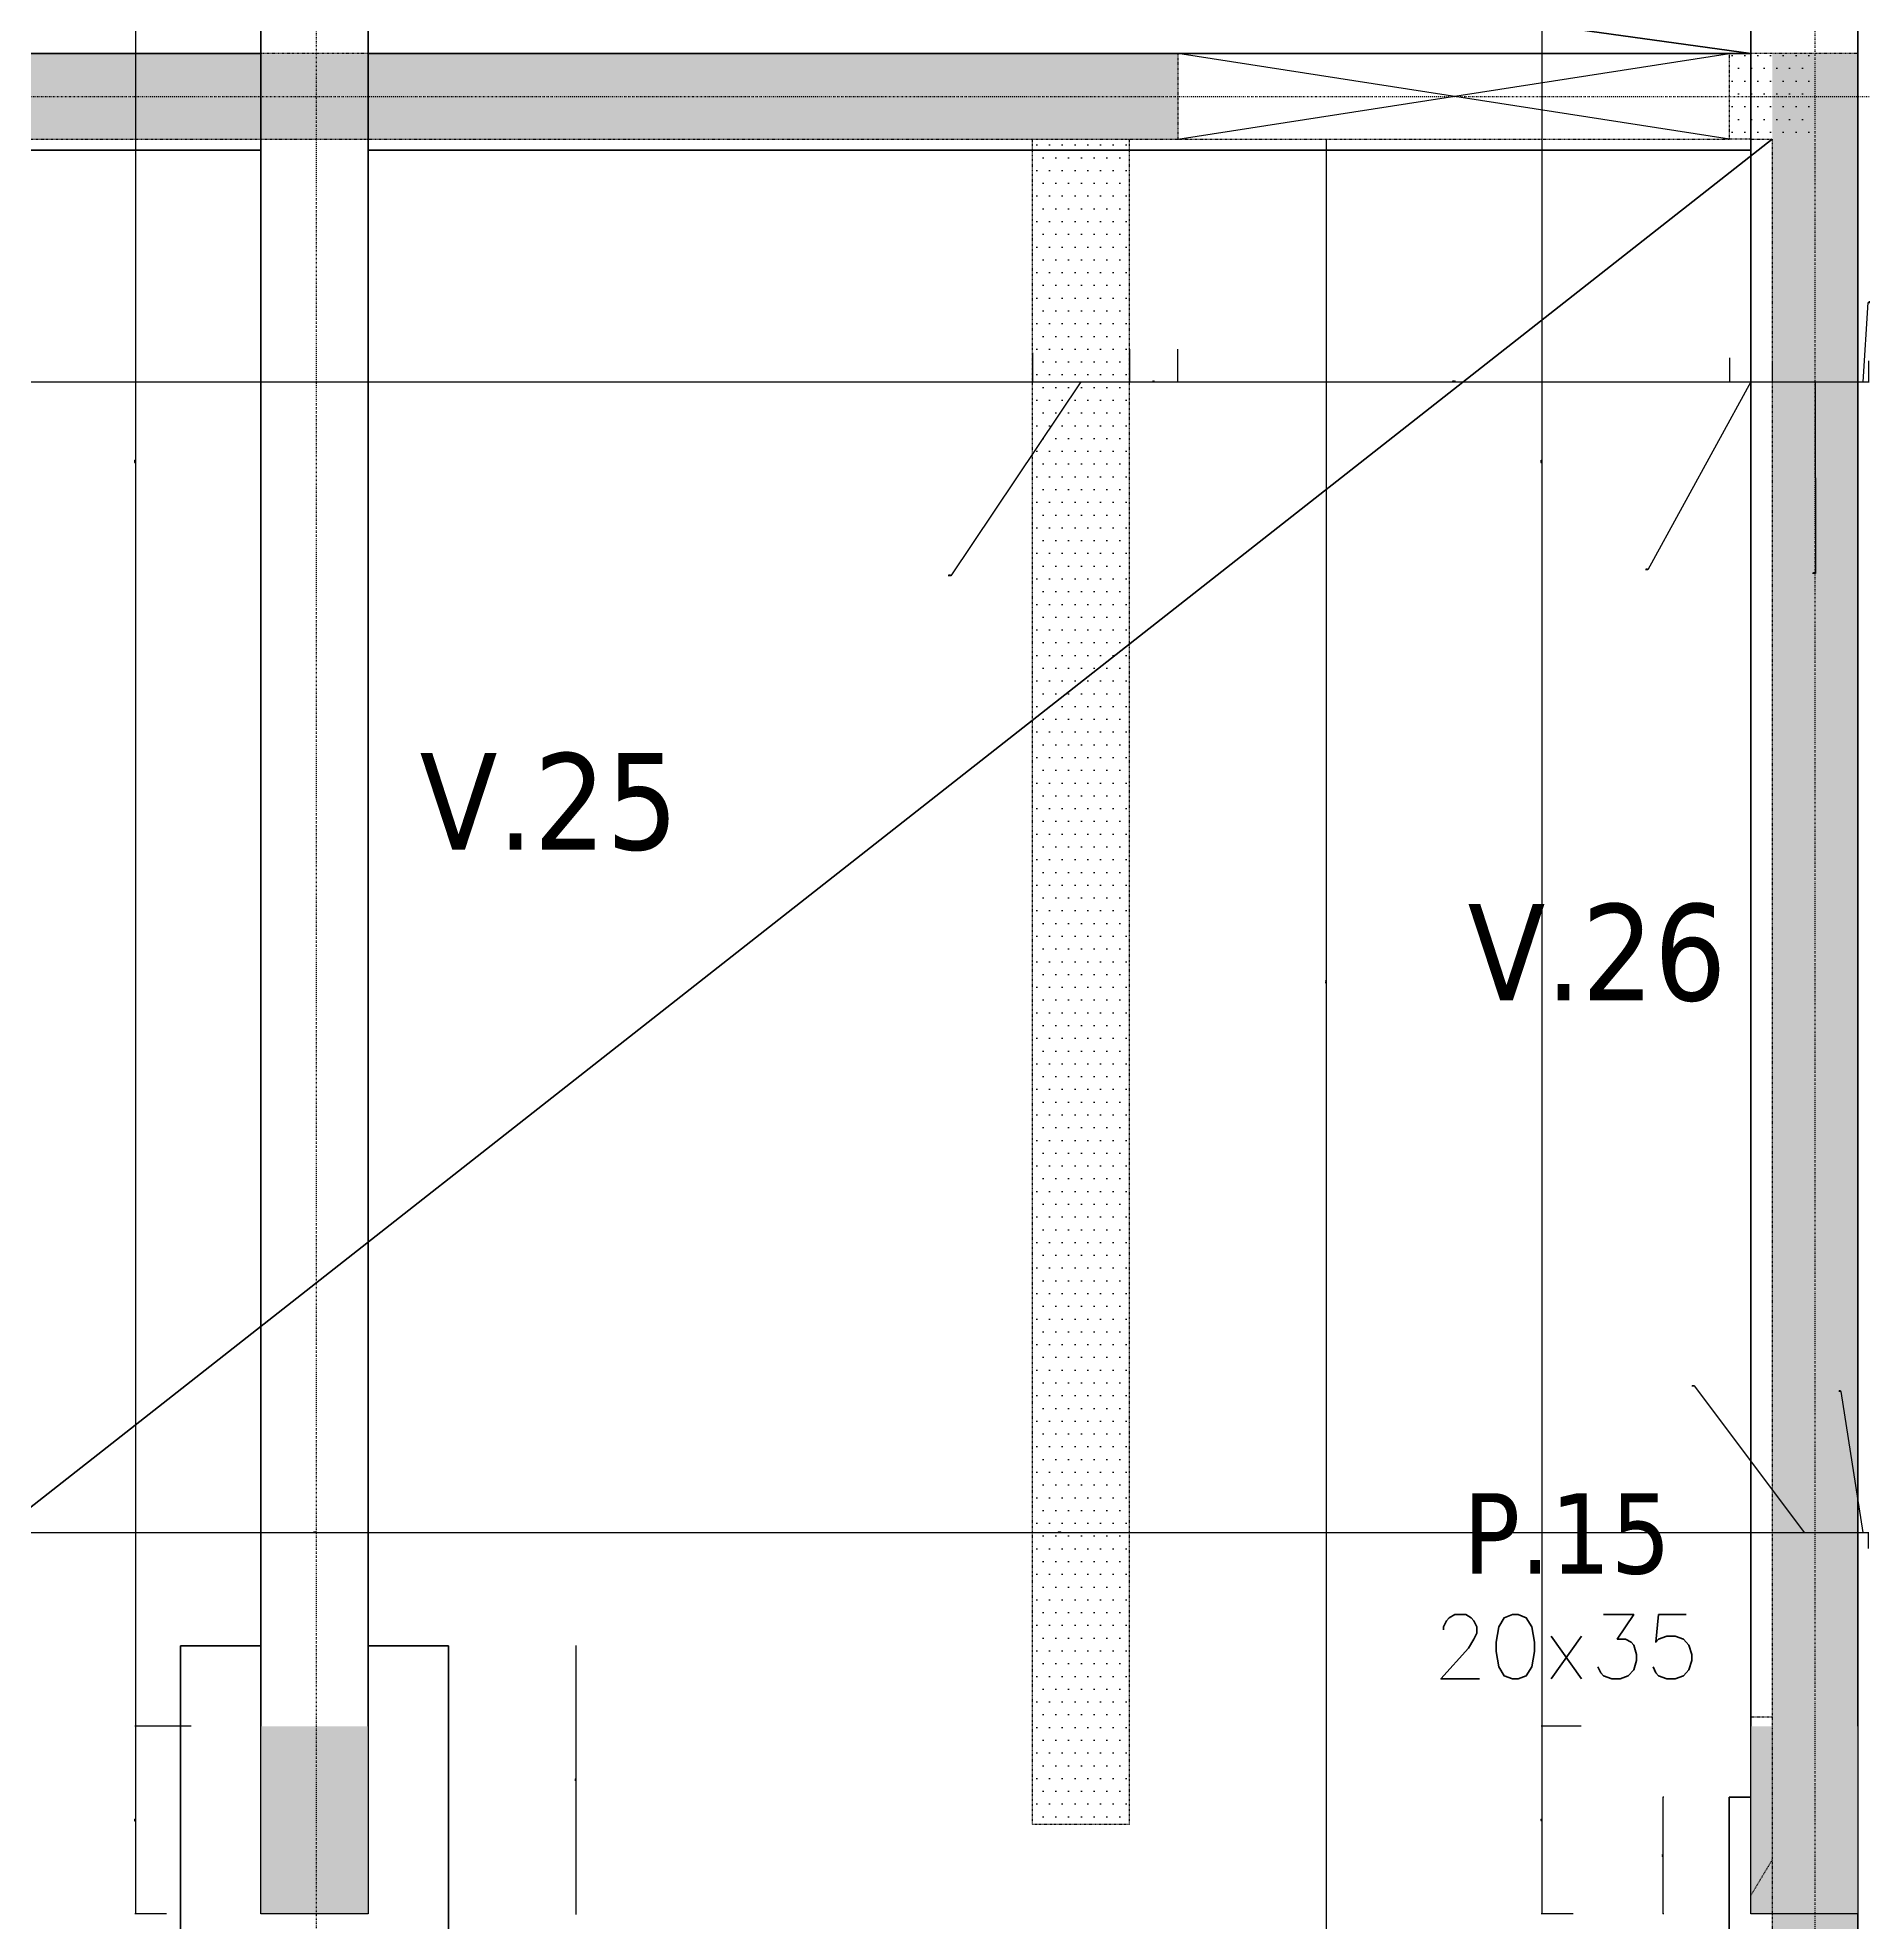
# Model space of a CAD drawing. Extents: x -12912 to 27386, y 1818 to 8189.
# Drawn here: x 4324.4 to 4665, y 6907.2 to 7258.9 of the extents above; entities that cross this region are included whole.
import ezdxf

# ---------------------------------------------------------------- set-up
doc = ezdxf.new("R2010")
doc.units = 0
doc.header["$MEASUREMENT"] = 0
for name, pattern in [('CACHE2', [4.7625, 3.175, -1.5875]), ('GrDotted', [0.4, 0.1, -0.1, 0.1, -0.1]), ('GrFeatureAxis', [0.85, 0.25, -0.2, 0.1, -0.2, 0.1]), ('STRICHPUNKT2_S11', [0.9, 0.7, -0.1, 0, -0.1])]:
    doc.linetypes.add(name, pattern=pattern)
doc.layers.get('0').update_dxf_attribs({"linetype": 'CONTINUOUS'})
doc.layers.get('DEFPOINTS').update_dxf_attribs({"linetype": 'CONTINUOUS'})
for name, color, linetype, lineweight in [('STR_AXES', 4, 'STRICHPUNKT2_S11', 25), ('STR_DALLES', 103, 'CONTINUOUS', 35), ('STR_dob_dalles', 130, 'CONTINUOUS', 35), ('STR_POUTRES', 102, 'CONTINUOUS', 35), ('STR_VOILES', 6, 'CONTINUOUS', 70)]:
    doc.layers.add(name, color=color, linetype=linetype, lineweight=lineweight)
for name, color, linetype in [('STR_AXES_REPERE', 1, 'CONTINUOUS'), ('STR_COTATION', 1, 'CONTINUOUS'), ('STR_OPENING', 161, 'CONTINUOUS'), ('STR_SURCH', 9, 'CACHE2'), ('STR_TXT', 102, 'CONTINUOUS'), ('STR_TXT_V', 102, 'CONTINUOUS')]:
    doc.layers.add(name, color=color, linetype=linetype)
doc.styles.add('EPAIS', font='TAHOMA.TTF')
doc.styles.add('FIN', font='romans.shx')
doc.styles.add('GrDimensions', font='simplex.shx')
doc.dimstyles.new('GrDimensions', dxfattribs={"dimtxt": 0.09, "dimasz": 0.05, "dimexe": 0.07, "dimexo": 0, "dimgap": 0.05, "dimtad": 1, "dimzin": 0, "dimdsep": 46, "dimtxsty": 'GrDimensions', "dimblk": 'ARCHTICK', "dimblk1": 'ARCHTICK', "dimblk2": 'ARCHTICK', "dimcen": 0.09, "dimadec": 0, "dimazin": 0, "dimtfac": 1, "dimtdec": 4, "dimtmove": 0, "dimatfit": 3, "dimldrblk": 'OPEN30', "dimfxl": 0, "dimtolj": 1, "dimtzin": 0, "dimarcsym": 0})
doc.dimstyles.new('nOVO', dxfattribs={"dimscale": 1.3, "dimtxt": 0.09, "dimasz": 0.05, "dimexe": 0.07, "dimexo": 0, "dimgap": 0.05, "dimtad": 1, "dimzin": 0, "dimdsep": 46, "dimtxsty": 'GrDimensions', "dimblk": 'ARCHTICK', "dimcen": 0.09, "dimadec": 0, "dimazin": 0, "dimtfac": 1, "dimtmove": 0, "dimatfit": 3, "dimldrblk": 'OPEN30', "dimfxl": 0, "dimtolj": 1, "dimtzin": 0, "dimarcsym": 0})
doc.dimstyles.new('Novo_MALKO', dxfattribs={"dimscale": 1.3, "dimtxt": 0.09, "dimasz": 0.05, "dimexe": 0.07, "dimexo": 0, "dimgap": 0.05, "dimtad": 1, "dimdec": 0, "dimlfac": 100, "dimzin": 0, "dimdsep": 46, "dimtxsty": 'GrDimensions', "dimblk": 'ARCHTICK', "dimcen": 0.09, "dimadec": 0, "dimazin": 0, "dimtfac": 1, "dimtdec": 0, "dimtmove": 0, "dimatfit": 3, "dimldrblk": 'OPEN30', "dimfxl": 0, "dimtolj": 1, "dimtzin": 0, "dimarcsym": 0})
pattern_1 = [(0, (5243.0074, 5883.9378), (1.190625, 2.38125), [0, -2.38125])]

# ---------------------------------------------------------------- blocks, each defined once
blk = doc.blocks.new('_ArchTick')
at = {"color": 0, "linetype": 'ByBlock', "const_width": 0.15}
blk.add_lwpolyline([(-0.5, -0.5), (0.5, 0.5)], dxfattribs=at)
blk = doc.blocks.new('*D180')
at = {"layer": 'DEFPOINTS', "color": 0, "linetype": 'Continuous'}
for p in [(4106.01, 6976.98), (4366.01, 6979.94), (4366.01, 6976.98)]:
    blk.add_point(p, dxfattribs=at)
at = {"layer": 'STR_COTATION', "color": 0, "linetype": 'Continuous', "lineweight": -2}
for p, q in [((4106.01, 6976.98), (4106.01, 6980.03)), ((4106.01, 6979.94), (4366.01, 6979.94)), ((4366.01, 6976.98), (4366.01, 6980.03))]:
    blk.add_line(p, q, dxfattribs=at)
at = {"layer": 'STR_COTATION', "color": 0, "linetype": 'Continuous', "lineweight": -2, "xscale": 0.065, "yscale": 0.065, "zscale": 0.065, "rotation": 180}
blk.add_blockref('_ArchTick', (4106.01, 6979.94), dxfattribs=at)
at = {"layer": 'STR_COTATION', "color": 0, "linetype": 'Continuous', "lineweight": -2, "xscale": 0.065, "yscale": 0.065, "zscale": 0.065}
blk.add_blockref('_ArchTick', (4366.01, 6979.94), dxfattribs=at)
at = {"layer": 'STR_COTATION', "color": 0, "linetype": 'Continuous', "lineweight": -3, "insert": (4236.01, 6980.06), "char_height": 0.117, "attachment_point": 5, "style": 'GrDimensions'}
blk.add_mtext('\\A1;260.00', dxfattribs=at)
blk = doc.blocks.new('_Open30')
at = {"color": 0, "linetype": 'ByBlock', "lineweight": -2}
for p, q in [((-1, 0.3), (0, 0)), ((0, 0), (-1, -0.3)), ((0, 0), (-1, 0))]:
    blk.add_line(p, q, dxfattribs=at)
blk = doc.blocks.new('*D181')
at = {"layer": 'DEFPOINTS', "color": 0, "linetype": 'Continuous'}
for p in [(4366.01, 6976.98), (4386.01, 6979.94), (4386.01, 6976.98)]:
    blk.add_point(p, dxfattribs=at)
at = {"layer": 'STR_COTATION', "color": 0, "linetype": 'Continuous', "lineweight": -2}
for p, q in [((4366.01, 6976.98), (4366.01, 6980.03)), ((4366.01, 6979.94), (4386.01, 6979.94)), ((4386.01, 6976.98), (4386.01, 6980.03))]:
    blk.add_line(p, q, dxfattribs=at)
at = {"layer": 'STR_COTATION', "color": 0, "linetype": 'Continuous', "lineweight": -2, "xscale": 0.065, "yscale": 0.065, "zscale": 0.065, "rotation": 180}
blk.add_blockref('_ArchTick', (4366.01, 6979.94), dxfattribs=at)
at = {"layer": 'STR_COTATION', "color": 0, "linetype": 'Continuous', "lineweight": -2, "xscale": 0.065, "yscale": 0.065, "zscale": 0.065}
blk.add_blockref('_ArchTick', (4386.01, 6979.94), dxfattribs=at)
at = {"layer": 'STR_COTATION', "color": 0, "linetype": 'Continuous', "lineweight": -3, "insert": (4376.01, 6980.06), "char_height": 0.117, "attachment_point": 5, "style": 'GrDimensions'}
blk.add_mtext('\\A1;2000', dxfattribs=at)
blk = doc.blocks.new('*D182')
at = {"layer": 'DEFPOINTS', "color": 0, "linetype": 'Continuous'}
for p in [(4386.01, 6976.98), (4644.01, 6979.94), (4644.01, 6976.98)]:
    blk.add_point(p, dxfattribs=at)
at = {"layer": 'STR_COTATION', "color": 0, "linetype": 'Continuous', "lineweight": -2}
for p, q in [((4386.01, 6976.98), (4386.01, 6980.03)), ((4386.01, 6979.94), (4644.01, 6979.94)), ((4644.01, 6976.98), (4644.01, 6980.03))]:
    blk.add_line(p, q, dxfattribs=at)
at = {"layer": 'STR_COTATION', "color": 0, "linetype": 'Continuous', "lineweight": -2, "xscale": 0.065, "yscale": 0.065, "zscale": 0.065, "rotation": 180}
blk.add_blockref('_ArchTick', (4386.01, 6979.94), dxfattribs=at)
at = {"layer": 'STR_COTATION', "color": 0, "linetype": 'Continuous', "lineweight": -2, "xscale": 0.065, "yscale": 0.065, "zscale": 0.065}
blk.add_blockref('_ArchTick', (4644.01, 6979.94), dxfattribs=at)
at = {"layer": 'STR_COTATION', "color": 0, "linetype": 'Continuous', "lineweight": -3, "insert": (4515.01, 6980.06), "char_height": 0.117, "attachment_point": 5, "style": 'GrDimensions'}
blk.add_mtext('\\A1;258.00', dxfattribs=at)
blk = doc.blocks.new('*D183')
at = {"layer": 'DEFPOINTS', "color": 0, "linetype": 'Continuous'}
for p in [(4644.01, 6976.98), (4664.01, 6979.94), (4664.01, 6976.98)]:
    blk.add_point(p, dxfattribs=at)
at = {"layer": 'STR_COTATION', "color": 0, "linetype": 'Continuous', "lineweight": -2}
for p, q in [((4633.55, 7007.24), (4633.01, 7007.24)), ((4654.01, 6979.94), (4633.55, 7007.24)), ((4644.01, 6976.98), (4644.01, 6980.03)), ((4644.01, 6979.94), (4664.01, 6979.94)), ((4664.01, 6976.98), (4664.01, 6980.03))]:
    blk.add_line(p, q, dxfattribs=at)
at = {"layer": 'STR_COTATION', "color": 0, "linetype": 'Continuous', "lineweight": -2, "xscale": 0.065, "yscale": 0.065, "zscale": 0.065, "rotation": 180}
blk.add_blockref('_ArchTick', (4644.01, 6979.94), dxfattribs=at)
at = {"layer": 'STR_COTATION', "color": 0, "linetype": 'Continuous', "lineweight": -2, "xscale": 0.065, "yscale": 0.065, "zscale": 0.065}
blk.add_blockref('_ArchTick', (4664.01, 6979.94), dxfattribs=at)
at = {"layer": 'STR_COTATION', "color": 0, "linetype": 'Continuous', "lineweight": -3, "insert": (4633.28, 7007.36), "char_height": 0.117, "attachment_point": 5, "style": 'GrDimensions'}
blk.add_mtext('\\A1;2000', dxfattribs=at)
blk = doc.blocks.new('*D184')
at = {"layer": 'DEFPOINTS', "color": 0, "linetype": 'Continuous'}
for p in [(4664.01, 6976.98), (4666.01, 6979.94), (4666.01, 6976.98)]:
    blk.add_point(p, dxfattribs=at)
at = {"layer": 'STR_COTATION', "color": 0, "linetype": 'Continuous', "lineweight": -2}
for p, q in [((4660.86, 7006.26), (4660.43, 7006.26)), ((4665.01, 6979.94), (4660.86, 7006.26)), ((4664.01, 6976.98), (4664.01, 6980.03)), ((4664.01, 6979.94), (4666.01, 6979.94)), ((4666.01, 6976.98), (4666.01, 6980.03))]:
    blk.add_line(p, q, dxfattribs=at)
at = {"layer": 'STR_COTATION', "color": 0, "linetype": 'Continuous', "lineweight": -2, "xscale": 0.065, "yscale": 0.065, "zscale": 0.065, "rotation": 180}
blk.add_blockref('_ArchTick', (4664.01, 6979.94), dxfattribs=at)
at = {"layer": 'STR_COTATION', "color": 0, "linetype": 'Continuous', "lineweight": -2, "xscale": 0.065, "yscale": 0.065, "zscale": 0.065}
blk.add_blockref('_ArchTick', (4666.01, 6979.94), dxfattribs=at)
at = {"layer": 'STR_COTATION', "color": 0, "linetype": 'Continuous', "lineweight": -3, "insert": (4660.65, 7006.39), "char_height": 0.117, "attachment_point": 5, "style": 'GrDimensions'}
blk.add_mtext('\\A1;200', dxfattribs=at)
blk = doc.blocks.new('*D312')
at = {"layer": 'DEFPOINTS', "color": 0, "linetype": 'Continuous'}
for p in [(4104.01, 7201.45), (4509.96, 7200.09), (4509.96, 7194.64)]:
    blk.add_point(p, dxfattribs=at)
at = {"layer": 'STR_COTATION', "color": 0, "linetype": 'Continuous', "lineweight": -2}
for p, q in [((4104.01, 7201.45), (4104.01, 7194.55)), ((4509.96, 7200.09), (4509.96, 7194.55)), ((4104.01, 7194.64), (4509.96, 7194.64))]:
    blk.add_line(p, q, dxfattribs=at)
at = {"layer": 'STR_COTATION', "color": 0, "linetype": 'Continuous', "lineweight": -2, "xscale": 0.065, "yscale": 0.065, "zscale": 0.065, "rotation": 180}
blk.add_blockref('_ArchTick', (4104.01, 7194.64), dxfattribs=at)
at = {"layer": 'STR_COTATION', "color": 0, "linetype": 'Continuous', "lineweight": -2, "xscale": 0.065, "yscale": 0.065, "zscale": 0.065}
blk.add_blockref('_ArchTick', (4509.96, 7194.64), dxfattribs=at)
at = {"layer": 'STR_COTATION', "color": 0, "linetype": 'Continuous', "lineweight": -3, "insert": (4306.98, 7194.77), "char_height": 0.117, "attachment_point": 5, "style": 'GrDimensions'}
blk.add_mtext('\\A1;405.95', dxfattribs=at)
blk = doc.blocks.new('*D313')
at = {"layer": 'DEFPOINTS', "color": 0, "linetype": 'Continuous'}
for p in [(4509.96, 7200.09), (4528.06, 7200.75), (4528.06, 7194.64)]:
    blk.add_point(p, dxfattribs=at)
at = {"layer": 'STR_COTATION', "color": 0, "linetype": 'Continuous', "lineweight": -2}
for p, q in [((4509.96, 7200.09), (4509.96, 7194.55)), ((4528.06, 7200.75), (4528.06, 7194.55)), ((4519.01, 7194.64), (4494.74, 7158.49)), ((4509.96, 7194.64), (4528.06, 7194.64)), ((4494.74, 7158.49), (4494.24, 7158.49))]:
    blk.add_line(p, q, dxfattribs=at)
at = {"layer": 'STR_COTATION', "color": 0, "linetype": 'Continuous', "lineweight": -2, "xscale": 0.065, "yscale": 0.065, "zscale": 0.065, "rotation": 180}
blk.add_blockref('_ArchTick', (4509.96, 7194.64), dxfattribs=at)
at = {"layer": 'STR_COTATION', "color": 0, "linetype": 'Continuous', "lineweight": -2, "xscale": 0.065, "yscale": 0.065, "zscale": 0.065}
blk.add_blockref('_ArchTick', (4528.06, 7194.64), dxfattribs=at)
at = {"layer": 'STR_COTATION', "color": 0, "linetype": 'Continuous', "lineweight": -3, "insert": (4494.49, 7158.62), "char_height": 0.117, "attachment_point": 5, "style": 'GrDimensions'}
blk.add_mtext('\\A1;1810', dxfattribs=at)
blk = doc.blocks.new('*D314')
at = {"layer": 'DEFPOINTS', "color": 0, "linetype": 'Continuous'}
for p in [(4528.06, 7200.75), (4537.07, 7200.75), (4537.07, 7194.64)]:
    blk.add_point(p, dxfattribs=at)
at = {"layer": 'STR_COTATION', "color": 0, "linetype": 'Continuous', "lineweight": -2}
for p, q in [((4528.06, 7200.75), (4528.06, 7194.55)), ((4537.07, 7200.75), (4537.07, 7194.55)), ((4528.06, 7194.64), (4537.07, 7194.64))]:
    blk.add_line(p, q, dxfattribs=at)
at = {"layer": 'STR_COTATION', "color": 0, "linetype": 'Continuous', "lineweight": -2, "xscale": 0.065, "yscale": 0.065, "zscale": 0.065, "rotation": 180}
blk.add_blockref('_ArchTick', (4528.06, 7194.64), dxfattribs=at)
at = {"layer": 'STR_COTATION', "color": 0, "linetype": 'Continuous', "lineweight": -2, "xscale": 0.065, "yscale": 0.065, "zscale": 0.065}
blk.add_blockref('_ArchTick', (4537.07, 7194.64), dxfattribs=at)
at = {"layer": 'STR_COTATION', "color": 0, "linetype": 'Continuous', "lineweight": -3, "insert": (4532.56, 7194.77), "char_height": 0.117, "attachment_point": 5, "style": 'GrDimensions'}
blk.add_mtext('\\A1;902', dxfattribs=at)
blk = doc.blocks.new('*D315')
at = {"layer": 'DEFPOINTS', "color": 0, "linetype": 'Continuous'}
for p in [(4640.07, 7199.16), (4648.01, 7198.35), (4648.01, 7194.64)]:
    blk.add_point(p, dxfattribs=at)
at = {"layer": 'STR_COTATION', "color": 0, "linetype": 'Continuous', "lineweight": -2}
for p, q in [((4640.07, 7199.16), (4640.07, 7194.55)), ((4648.01, 7198.35), (4648.01, 7194.55)), ((4644.04, 7194.64), (4624.81, 7159.58)), ((4640.07, 7194.64), (4648.01, 7194.64)), ((4624.81, 7159.58), (4624.38, 7159.58))]:
    blk.add_line(p, q, dxfattribs=at)
at = {"layer": 'STR_COTATION', "color": 0, "linetype": 'Continuous', "lineweight": -2, "xscale": 0.065, "yscale": 0.065, "zscale": 0.065, "rotation": 180}
blk.add_blockref('_ArchTick', (4640.07, 7194.64), dxfattribs=at)
at = {"layer": 'STR_COTATION', "color": 0, "linetype": 'Continuous', "lineweight": -2, "xscale": 0.065, "yscale": 0.065, "zscale": 0.065}
blk.add_blockref('_ArchTick', (4648.01, 7194.64), dxfattribs=at)
at = {"layer": 'STR_COTATION', "color": 0, "linetype": 'Continuous', "lineweight": -3, "insert": (4624.59, 7159.7), "char_height": 0.117, "attachment_point": 5, "style": 'GrDimensions'}
blk.add_mtext('\\A1;793', dxfattribs=at)
blk = doc.blocks.new('*D316')
at = {"layer": 'DEFPOINTS', "color": 0, "linetype": 'Continuous'}
for p in [(4648.01, 7198.35), (4664.01, 7198.35), (4664.01, 7194.64)]:
    blk.add_point(p, dxfattribs=at)
at = {"layer": 'STR_COTATION', "color": 0, "linetype": 'Continuous', "lineweight": -2}
for p, q in [((4648.01, 7198.35), (4648.01, 7194.55)), ((4664.01, 7198.35), (4664.01, 7194.55)), ((4648.01, 7194.64), (4664.01, 7194.64)), ((4656.01, 7194.64), (4656.07, 7158.91)), ((4656.07, 7158.91), (4655.55, 7158.91))]:
    blk.add_line(p, q, dxfattribs=at)
at = {"layer": 'STR_COTATION', "color": 0, "linetype": 'Continuous', "lineweight": -2, "xscale": 0.065, "yscale": 0.065, "zscale": 0.065, "rotation": 180}
blk.add_blockref('_ArchTick', (4648.01, 7194.64), dxfattribs=at)
at = {"layer": 'STR_COTATION', "color": 0, "linetype": 'Continuous', "lineweight": -2, "xscale": 0.065, "yscale": 0.065, "zscale": 0.065}
blk.add_blockref('_ArchTick', (4664.01, 7194.64), dxfattribs=at)
at = {"layer": 'STR_COTATION', "color": 0, "linetype": 'Continuous', "lineweight": -3, "insert": (4655.81, 7159.03), "char_height": 0.117, "attachment_point": 5, "style": 'GrDimensions'}
blk.add_mtext('\\A1;1600', dxfattribs=at)
blk = doc.blocks.new('*D317')
at = {"layer": 'DEFPOINTS', "color": 0, "linetype": 'Continuous'}
for p in [(4664.01, 7198.35), (4666.01, 7198.58), (4666.01, 7194.64)]:
    blk.add_point(p, dxfattribs=at)
at = {"layer": 'STR_COTATION', "color": 0, "linetype": 'Continuous', "lineweight": -2}
for p, q in [((4665.01, 7194.64), (4665.94, 7209.48)), ((4665.94, 7209.48), (4666.37, 7209.48)), ((4664.01, 7198.35), (4664.01, 7194.55)), ((4666.01, 7198.58), (4666.01, 7194.55)), ((4664.01, 7194.64), (4666.01, 7194.64))]:
    blk.add_line(p, q, dxfattribs=at)
at = {"layer": 'STR_COTATION', "color": 0, "linetype": 'Continuous', "lineweight": -2, "xscale": 0.065, "yscale": 0.065, "zscale": 0.065, "rotation": 180}
blk.add_blockref('_ArchTick', (4664.01, 7194.64), dxfattribs=at)
at = {"layer": 'STR_COTATION', "color": 0, "linetype": 'Continuous', "lineweight": -2, "xscale": 0.065, "yscale": 0.065, "zscale": 0.065}
blk.add_blockref('_ArchTick', (4666.01, 7194.64), dxfattribs=at)
at = {"layer": 'STR_COTATION', "color": 0, "linetype": 'Continuous', "lineweight": -3, "insert": (4666.16, 7209.6), "char_height": 0.117, "attachment_point": 5, "style": 'GrDimensions'}
blk.add_mtext('\\A1;200', dxfattribs=at)
blk = doc.blocks.new('*D416')
at = {"layer": 'DEFPOINTS', "color": 0, "linetype": 'Continuous'}
for p in [(4605.02, 7415.76), (4605.02, 6943.81), (4612.38, 6943.81)]:
    blk.add_point(p, dxfattribs=at)
at = {"layer": 'STR_COTATION', "color": 0, "linetype": 'Continuous', "lineweight": -2}
for p, q in [((4605.02, 7415.76), (4604.93, 7415.76)), ((4605.02, 7415.76), (4605.02, 6943.81)), ((4612.38, 6943.81), (4604.93, 6943.81))]:
    blk.add_line(p, q, dxfattribs=at)
at = {"layer": 'STR_COTATION', "color": 0, "linetype": 'Continuous', "lineweight": -2, "xscale": 0.065, "yscale": 0.065, "zscale": 0.065}
for p, rotation in [((4605.02, 7415.76), 90), ((4605.02, 6943.81), 270)]:
    blk.add_blockref('_ArchTick', p, dxfattribs=dict(at, rotation=rotation))
at = {"layer": 'STR_COTATION', "color": 0, "linetype": 'Continuous', "lineweight": -3, "insert": (4604.9, 7179.79), "char_height": 0.117, "attachment_point": 5, "rotation": 90, "style": 'GrDimensions'}
blk.add_mtext('\\A1;471.95', dxfattribs=at)
blk = doc.blocks.new('*D417')
at = {"layer": 'DEFPOINTS', "color": 0, "linetype": 'Continuous'}
for p in [(4612.38, 6943.81), (4605.02, 6908.82), (4610.87, 6908.82)]:
    blk.add_point(p, dxfattribs=at)
at = {"layer": 'STR_COTATION', "color": 0, "linetype": 'Continuous', "lineweight": -2}
for p, q in [((4612.38, 6943.81), (4604.93, 6943.81)), ((4605.02, 6943.81), (4605.02, 6908.82)), ((4610.87, 6908.82), (4604.93, 6908.82))]:
    blk.add_line(p, q, dxfattribs=at)
at = {"layer": 'STR_COTATION', "color": 0, "linetype": 'Continuous', "lineweight": -2, "xscale": 0.065, "yscale": 0.065, "zscale": 0.065}
for p, rotation in [((4605.02, 6943.81), 90), ((4605.02, 6908.82), 270)]:
    blk.add_blockref('_ArchTick', p, dxfattribs=dict(at, rotation=rotation))
at = {"layer": 'STR_COTATION', "color": 0, "linetype": 'Continuous', "lineweight": -3, "insert": (4604.9, 6926.32), "char_height": 0.117, "attachment_point": 5, "rotation": 90, "style": 'GrDimensions'}
blk.add_mtext('\\A1;3499', dxfattribs=at)
blk = doc.blocks.new('*D419')
at = {"layer": 'DEFPOINTS', "color": 0, "linetype": 'Continuous'}
for p in [(4342.58, 7415.76), (4342.58, 6943.81), (4352.99, 6943.81)]:
    blk.add_point(p, dxfattribs=at)
at = {"layer": 'STR_COTATION', "color": 0, "linetype": 'Continuous', "lineweight": -2}
for p, q in [((4342.58, 7415.76), (4342.49, 7415.76)), ((4342.58, 7415.76), (4342.58, 6943.81)), ((4352.99, 6943.81), (4342.49, 6943.81))]:
    blk.add_line(p, q, dxfattribs=at)
at = {"layer": 'STR_COTATION', "color": 0, "linetype": 'Continuous', "lineweight": -2, "xscale": 0.065, "yscale": 0.065, "zscale": 0.065}
for p, rotation in [((4342.58, 7415.76), 90), ((4342.58, 6943.81), 270)]:
    blk.add_blockref('_ArchTick', p, dxfattribs=dict(at, rotation=rotation))
at = {"layer": 'STR_COTATION', "color": 0, "linetype": 'Continuous', "lineweight": -3, "insert": (4342.46, 7179.79), "char_height": 0.117, "attachment_point": 5, "rotation": 90, "style": 'GrDimensions'}
blk.add_mtext('\\A1;471.95', dxfattribs=at)
blk = doc.blocks.new('*D420')
at = {"layer": 'DEFPOINTS', "color": 0, "linetype": 'Continuous'}
for p in [(4352.99, 6943.81), (4342.58, 6908.81), (4348.38, 6908.81)]:
    blk.add_point(p, dxfattribs=at)
at = {"layer": 'STR_COTATION', "color": 0, "linetype": 'Continuous', "lineweight": -2}
for p, q in [((4352.99, 6943.81), (4342.49, 6943.81)), ((4342.58, 6943.81), (4342.58, 6908.81)), ((4348.38, 6908.81), (4342.49, 6908.81))]:
    blk.add_line(p, q, dxfattribs=at)
at = {"layer": 'STR_COTATION', "color": 0, "linetype": 'Continuous', "lineweight": -2, "xscale": 0.065, "yscale": 0.065, "zscale": 0.065}
for p, rotation in [((4342.58, 6943.81), 90), ((4342.58, 6908.81), 270)]:
    blk.add_blockref('_ArchTick', p, dxfattribs=dict(at, rotation=rotation))
at = {"layer": 'STR_COTATION', "color": 0, "linetype": 'Continuous', "lineweight": -3, "insert": (4342.46, 6926.31), "char_height": 0.117, "attachment_point": 5, "rotation": 90, "style": 'GrDimensions'}
blk.add_mtext('\\A1;3500', dxfattribs=at)
blk = doc.blocks.new('*D609')
at = {"layer": 'DEFPOINTS', "color": 0, "linetype": 'Continuous'}
for p in [(4537.07, 7200.75), (4640.07, 7199.16), (4640.07, 7194.64)]:
    blk.add_point(p, dxfattribs=at)
at = {"layer": 'STR_COTATION', "color": 0, "linetype": 'Continuous', "lineweight": -2}
for p, q in [((4537.07, 7200.75), (4537.07, 7194.55)), ((4640.07, 7199.16), (4640.07, 7194.55)), ((4537.07, 7194.64), (4640.07, 7194.64))]:
    blk.add_line(p, q, dxfattribs=at)
at = {"layer": 'STR_COTATION', "color": 0, "linetype": 'Continuous', "lineweight": -2, "xscale": 0.065, "yscale": 0.065, "zscale": 0.065, "rotation": 180}
blk.add_blockref('_ArchTick', (4537.07, 7194.64), dxfattribs=at)
at = {"layer": 'STR_COTATION', "color": 0, "linetype": 'Continuous', "lineweight": -2, "xscale": 0.065, "yscale": 0.065, "zscale": 0.065}
blk.add_blockref('_ArchTick', (4640.07, 7194.64), dxfattribs=at)
at = {"layer": 'STR_COTATION', "color": 0, "linetype": 'Continuous', "lineweight": -3, "insert": (4588.57, 7194.77), "char_height": 0.117, "attachment_point": 5, "style": 'GrDimensions'}
blk.add_mtext('\\A1;103.00', dxfattribs=at)
blk = doc.blocks.new('*D630')
at = {"layer": 'DEFPOINTS', "color": 0, "ltscale": 4.5}
for p in [(4528.06, 6925.57), (4564.83, 6925.57), (4528.06, 6822.57)]:
    blk.add_point(p, dxfattribs=at)
at = {"layer": 'STR_COTATION', "color": 0, "lineweight": -2, "ltscale": 4.5}
for p, q in [((4564.74, 6925.57), (4564.92, 6925.57)), ((4564.83, 6822.57), (4564.83, 6925.57)), ((4564.74, 6822.57), (4564.92, 6822.57))]:
    blk.add_line(p, q, dxfattribs=at)
at = {"layer": 'STR_COTATION', "color": 0, "lineweight": -2, "ltscale": 4.5, "xscale": 0.065, "yscale": 0.065, "zscale": 0.065}
for p, rotation in [((4564.83, 6925.57), 90), ((4564.83, 6822.57), 270)]:
    blk.add_blockref('_ArchTick', p, dxfattribs=dict(at, rotation=rotation))
at = {"layer": 'STR_COTATION', "color": 0, "ltscale": 4.5, "insert": (4564.71, 6874.07), "char_height": 0.117, "attachment_point": 5, "rotation": 90, "style": 'GrDimensions'}
blk.add_mtext('\\A1;103.00', dxfattribs=at)
blk = doc.blocks.new('*D631')
at = {"layer": 'DEFPOINTS', "color": 0, "ltscale": 4.5}
for p in [(4528.06, 7239.91), (4564.83, 7239.91), (4528.06, 6925.57)]:
    blk.add_point(p, dxfattribs=at)
at = {"layer": 'STR_COTATION', "color": 0, "lineweight": -2, "ltscale": 4.5}
for p, q in [((4564.74, 7239.91), (4564.92, 7239.91)), ((4564.83, 6925.57), (4564.83, 7239.91)), ((4564.74, 6925.57), (4564.92, 6925.57))]:
    blk.add_line(p, q, dxfattribs=at)
at = {"layer": 'STR_COTATION', "color": 0, "lineweight": -2, "ltscale": 4.5, "xscale": 0.065, "yscale": 0.065, "zscale": 0.065}
for p, rotation in [((4564.83, 7239.91), 90), ((4564.83, 6925.57), 270)]:
    blk.add_blockref('_ArchTick', p, dxfattribs=dict(at, rotation=rotation))
at = {"layer": 'STR_COTATION', "color": 0, "ltscale": 4.5, "insert": (4564.71, 7082.74), "char_height": 0.117, "attachment_point": 5, "rotation": 90, "style": 'GrDimensions'}
blk.add_mtext('\\A1;314.34', dxfattribs=at)
blk = doc.blocks.new('*D778')
at = {"layer": 'DEFPOINTS', "color": 0, "ltscale": 4.5}
for p in [(4401.01, 6958.81), (4424.81, 6958.81), (4386.01, 6908.81)]:
    blk.add_point(p, dxfattribs=at)
at = {"layer": 'STR_COTATION', "color": 0, "lineweight": -2, "ltscale": 4.5}
for p, q in [((4424.72, 6958.81), (4424.9, 6958.81)), ((4424.81, 6908.81), (4424.81, 6958.81)), ((4424.72, 6908.81), (4424.9, 6908.81))]:
    blk.add_line(p, q, dxfattribs=at)
at = {"layer": 'STR_COTATION', "color": 0, "lineweight": -2, "ltscale": 4.5, "xscale": 0.065, "yscale": 0.065, "zscale": 0.065}
for p, rotation in [((4424.81, 6958.81), 90), ((4424.81, 6908.81), 270)]:
    blk.add_blockref('_ArchTick', p, dxfattribs=dict(at, rotation=rotation))
at = {"layer": 'STR_COTATION', "color": 0, "ltscale": 4.5, "insert": (4424.68, 6933.81), "char_height": 0.117, "attachment_point": 5, "rotation": 90, "style": 'GrDimensions'}
blk.add_mtext('\\A1;5000', dxfattribs=at)
blk = doc.blocks.new('*D779')
at = {"layer": 'DEFPOINTS', "color": 0, "ltscale": 4.5}
for p in [(4386.01, 6908.81), (4401.01, 6872.72), (4401.01, 6846.27)]:
    blk.add_point(p, dxfattribs=at)
at = {"layer": 'STR_COTATION', "color": 0, "lineweight": -2, "ltscale": 4.5}
for p, q in [((4386.01, 6846.36), (4386.01, 6846.18)), ((4386.01, 6846.27), (4401.01, 6846.27)), ((4401.01, 6846.36), (4401.01, 6846.18))]:
    blk.add_line(p, q, dxfattribs=at)
at = {"layer": 'STR_COTATION', "color": 0, "lineweight": -2, "ltscale": 4.5, "xscale": 0.065, "yscale": 0.065, "zscale": 0.065, "rotation": 180}
blk.add_blockref('_ArchTick', (4386.01, 6846.27), dxfattribs=at)
at = {"layer": 'STR_COTATION', "color": 0, "lineweight": -2, "ltscale": 4.5, "xscale": 0.065, "yscale": 0.065, "zscale": 0.065}
blk.add_blockref('_ArchTick', (4401.01, 6846.27), dxfattribs=at)
at = {"layer": 'STR_COTATION', "color": 0, "ltscale": 4.5, "insert": (4393.51, 6846.39), "char_height": 0.117, "attachment_point": 5, "style": 'GrDimensions'}
blk.add_mtext('\\A1;1500', dxfattribs=at)
blk = doc.blocks.new('*D934')
at = {"layer": 'DEFPOINTS', "color": 0, "ltscale": 4.5}
for p in [(4640.01, 6930.57), (4644.01, 6908.81), (4644.01, 6882.78)]:
    blk.add_point(p, dxfattribs=at)
at = {"layer": 'STR_COTATION', "color": 0, "lineweight": -2, "ltscale": 4.5}
for p, q in [((4640.01, 6882.78), (4616.11, 6882.78)), ((4640.01, 6882.87), (4640.01, 6882.69)), ((4644.01, 6882.78), (4640.01, 6882.78)), ((4644.01, 6882.87), (4644.01, 6882.69))]:
    blk.add_line(p, q, dxfattribs=at)
at = {"layer": 'STR_COTATION', "color": 0, "lineweight": -2, "ltscale": 4.5, "xscale": 0.065, "yscale": 0.065, "zscale": 0.065, "rotation": 180}
blk.add_blockref('_ArchTick', (4640.01, 6882.78), dxfattribs=at)
at = {"layer": 'STR_COTATION', "color": 0, "lineweight": -2, "ltscale": 4.5, "xscale": 0.065, "yscale": 0.065, "zscale": 0.065}
blk.add_blockref('_ArchTick', (4644.01, 6882.78), dxfattribs=at)
at = {"layer": 'STR_COTATION', "color": 0, "ltscale": 4.5, "insert": (4616.33, 6882.9), "char_height": 0.117, "attachment_point": 5, "style": 'GrDimensions'}
blk.add_mtext('\\A1;400', dxfattribs=at)
blk = doc.blocks.new('*D935')
at = {"layer": 'DEFPOINTS', "color": 0, "ltscale": 4.5}
for p in [(4627.67, 6930.57), (4640.01, 6930.57), (4644.01, 6908.81)]:
    blk.add_point(p, dxfattribs=at)
at = {"layer": 'STR_COTATION', "color": 0, "lineweight": -2, "ltscale": 4.5}
for p, q in [((4627.76, 6930.57), (4627.58, 6930.57)), ((4627.67, 6908.81), (4627.67, 6930.57)), ((4627.76, 6908.81), (4627.58, 6908.81))]:
    blk.add_line(p, q, dxfattribs=at)
at = {"layer": 'STR_COTATION', "color": 0, "lineweight": -2, "ltscale": 4.5, "xscale": 0.065, "yscale": 0.065, "zscale": 0.065}
for p, rotation in [((4627.67, 6930.57), 90), ((4627.67, 6908.81), 270)]:
    blk.add_blockref('_ArchTick', p, dxfattribs=dict(at, rotation=rotation))
at = {"layer": 'STR_COTATION', "color": 0, "ltscale": 4.5, "insert": (4627.54, 6919.69), "char_height": 0.117, "attachment_point": 5, "rotation": 90, "style": 'GrDimensions'}
blk.add_mtext('\\A1;2176', dxfattribs=at)

msp = doc.modelspace()

# ---------------------------------------------------------------- hatches: boundary and pattern name
at = {"layer": 'STR_AXES_REPERE', "linetype": 'Continuous'}
for points in [[(4366.009, 6908.81), (4366.009, 6943.81), (4386.009, 6943.81), (4386.009, 6908.81)], [(4644.009, 6908.81), (4644.009, 6943.81), (4664.009, 6943.81), (4664.009, 6908.81)]]:
    msp.add_hatch(color=256, dxfattribs=at).paths.add_polyline_path(points)
at = {"layer": 'STR_SURCH', "linetype": 'Continuous'}
h = msp.add_hatch(dxfattribs=at)
h.set_pattern_fill('DOTS', color=256, scale=1.5, style=0)
h.set_pattern_definition(pattern_1)
h.paths.add_polyline_path([(4537.073, 7255.914), (4096.007, 7255.914), (4096.007, 7239.914), (4537.073, 7239.914)])
h = msp.add_hatch(dxfattribs=at)
h.set_pattern_fill('DOTS', color=256, scale=1.5, style=0)
h.set_pattern_definition(pattern_1)
h.paths.add_polyline_path([(4656.007, 7255.914), (4640.073, 7255.914), (4640.073, 7239.914), (4656.007, 7239.914)])
h = msp.add_hatch(dxfattribs=at)
h.set_pattern_fill('DOTS', color=256, scale=1.5, style=0)
h.set_pattern_definition(pattern_1)
h.paths.add_polyline_path([(4664.007, 7255.914), (4648.007, 7255.914), (4648.007, 6630.588), (4664.007, 6630.588)])
h = msp.add_hatch(dxfattribs=at)
h.set_pattern_fill('DOTS', color=256, scale=1.5, style=0)
h.set_pattern_definition(pattern_1)
h.paths.add_polyline_path([(4509.959, 7055.776), (4528.056, 7055.776), (4528.056, 7239.914), (4509.959, 7239.914)])
h = msp.add_hatch(dxfattribs=at)
h.set_pattern_fill('DOTS', color=256, scale=1.5, style=0)
h.set_pattern_definition(pattern_1)
h.paths.add_polyline_path([(4509.959, 7055.776), (4509.959, 6925.571), (4528.056, 6925.571), (4528.056, 7055.776)])

# ---------------------------------------------------------------- linework, layer by layer
at = {"layer": 'STR_AXES', "linetype": 'GrFeatureAxis'}
for p, q in [((4656.007, 5522.963), (4656.007, 8122.963)), ((4376.36, 5622.963), (4376.36, 8022.963)), ((-1309.741, 7247.914), (7906.576, 7247.914))]:
    msp.add_line(p, q, dxfattribs=at)
at = {"layer": 'STR_AXES_REPERE', "linetype": 'Continuous'}
for p, q in [((4366.009, 6908.81), (4366.009, 6943.81)), ((4386.009, 6943.81), (4386.009, 6908.81)), ((4644.009, 6908.81), (4644.009, 6943.81)), ((4664.009, 6943.81), (4664.009, 6908.81)), ((4386.009, 6908.81), (4366.009, 6908.81)), ((4664.009, 6908.81), (4644.009, 6908.81))]:
    msp.add_line(p, q, dxfattribs=at)
at = {"layer": 'STR_DALLES', "linetype": 'Continuous'}
for p, q in [((4366.006, 7255.914), (4106.009, 7255.914)), ((4644.006, 7255.914), (4386.009, 7255.914))]:
    msp.add_line(p, q, dxfattribs=at)
at = {"layer": 'STR_dob_dalles', "linetype": 'Continuous', "lineweight": 35}
for p, q in [((4330.295, 7299.541), (4644.006, 7255.914)), ((4648.007, 7239.938), (3776.007, 6554.998))]:
    msp.add_line(p, q, dxfattribs=at)
at = {"layer": 'STR_OPENING', "ltscale": 4.5}
for p, q in [((4537.073, 7239.914), (4640.073, 7255.914)), ((4640.073, 7239.914), (4537.073, 7255.914))]:
    msp.add_line(p, q, dxfattribs=at)
at = {"layer": 'STR_OPENING', "linetype": 'Continuous'}
msp.add_line((4588.573, 7239.914), (4588.573, 7239.914), dxfattribs=at)
msp.add_line((4588.573, 7239.914), (4588.573, 7239.914), dxfattribs=at)
at = {"layer": 'STR_POUTRES', "linetype": 'Continuous'}
for p, q in [((4366.006, 7237.914), (4106.009, 7237.914)), ((4644.006, 7237.914), (4386.009, 7237.914)), ((4351.007, 6958.81), (4366.006, 6958.81)), ((4351.007, 6358.81), (4351.007, 6958.81)), ((4386.009, 6958.81), (4401.007, 6958.81)), ((4401.007, 6958.81), (4401.007, 6358.81)), ((4640.009, 6383.81), (4640.009, 6930.568)), ((4640.009, 6930.568), (4644.009, 6930.568)), ((4664.052, 6508.637), (4664.009, 6908.81))]:
    msp.add_line(p, q, dxfattribs=at)
at = {"layer": 'STR_SURCH', "linetype": 'GrDotted', "ltscale": 0.5}
msp.add_line((4386.009, 7255.914), (4366.006, 7255.914), dxfattribs=at)
at = {"layer": 'STR_SURCH', "linetype": 'GrDotted', "ltscale": 0.25}
for p, q in [((4537.073, 7255.914), (4537.073, 7239.914)), ((4640.073, 7239.914), (4640.073, 7255.914)), ((4656.007, 7255.914), (4644.007, 7255.914)), ((4509.959, 6925.571), (4528.056, 6925.571))]:
    msp.add_line(p, q, dxfattribs=at)
at = {"layer": 'STR_SURCH', "linetype": 'GrDotted', "ltscale": 0.125}
for p, q in [((4664.007, 7255.914), (4656.007, 7255.914)), ((4648.007, 6918.901), (4644.009, 6912.236))]:
    msp.add_line(p, q, dxfattribs=at)
at = {"layer": 'STR_SURCH', "linetype": 'GrDotted'}
for p, q in [((4104.007, 7239.914), (4537.073, 7239.914)), ((4509.959, 7055.776), (4509.959, 7239.914)), ((4528.056, 7055.776), (4528.056, 7239.914)), ((4537.073, 7239.914), (4640.073, 7239.914)), ((4648.007, 7239.914), (4648.007, 6630.588)), ((4509.959, 6925.571), (4509.959, 7055.776)), ((4528.056, 6925.571), (4528.056, 7055.776))]:
    msp.add_line(p, q, dxfattribs=at)
at = {"layer": 'STR_SURCH', "linetype": 'GrDotted', "ltscale": 0.0625}
for p, q in [((4644.006, 7239.914), (4640.073, 7239.914)), ((4644.007, 7239.914), (4648.007, 7239.914)), ((4644.007, 6945.573), (4648.007, 6945.573))]:
    msp.add_line(p, q, dxfattribs=at)
at = {"layer": 'STR_SURCH', "linetype": 'GrDotted'}
for points in [[(4065.172, 7433.859), (4664.007, 7433.859), (4664.007, 7255.914)], [(4644.007, 7255.914), (4644.006, 7415.762), (4065.172, 7415.762)]]:
    msp.add_lwpolyline(points, dxfattribs=at)
at = {"layer": 'STR_VOILES', "linetype": 'Continuous'}
for p, q in [((4366.006, 7255.914), (4366.006, 7415.762)), ((4386.009, 7415.762), (4386.009, 7255.914)), ((4644.006, 7255.914), (4644.006, 7415.762)), ((4664.009, 7415.762), (4664.009, 7255.914)), ((4366.006, 6943.81), (4366.006, 7255.914)), ((4386.009, 7255.914), (4386.009, 6943.81)), ((4644.006, 6943.81), (4644.006, 7255.914)), ((4664.009, 7255.914), (4664.009, 6943.81))]:
    msp.add_line(p, q, dxfattribs=at)

# ---------------------------------------------------------------- texts
at = {"layer": 'STR_TXT', "linetype": 'Continuous', "lineweight": -3, "attachment_point": 1}
for s, insert, char_height, style in [(' P.15', (4584.685, 6987.303), 15, 'EPAIS'), ('20x35', (4584.645, 6964.641), 12, 'FIN')]:
    msp.add_mtext(s, dxfattribs=dict(at, insert=insert, char_height=char_height, style=style))
at = {"layer": 'STR_TXT_V', "ltscale": 4.5, "style": 'EPAIS'}
for s, p in [('V.25', (4395.631, 7107.386)), ('V.26', (4591.17, 7079.252))]:
    msp.add_text(s, height=18, dxfattribs=at).set_placement(p)

# ---------------------------------------------------------------- dimensions: what is measured, and where the dimension line sits
at = {"layer": 'STR_COTATION', "linetype": 'Continuous', "lineweight": -3}
for base, p1, p2, override, picture, middle in [((4342.582, 6943.81), (4342.582, 7415.762), (4352.993, 6943.81), {"dimscale": 1.3, "dimtmove": 1}, '*D419', (4342.458, 7179.786)), ((4605.023, 6943.81), (4605.023, 7415.762), (4612.383, 6943.81), {"dimscale": 1.3, "dimtmove": 1}, '*D416', (4604.9, 7179.786)), ((4342.582, 6908.81), (4352.993, 6943.81), (4348.383, 6908.81), {"dimscale": 1.3, "dimdec": 0, "dimlfac": 100, "dimzin": 0, "dimtmove": 1}, '*D420', (4342.458, 6926.31)), ((4605.023, 6908.823), (4612.383, 6943.81), (4610.872, 6908.823), {"dimscale": 1.3, "dimdec": 0, "dimlfac": 100, "dimzin": 0, "dimtmove": 1}, '*D417', (4604.9, 6926.317))]:
    dim = msp.add_linear_dim(base=base, p1=p1, p2=p2, angle=90, dimstyle='GrDimensions', override=override, dxfattribs=at)
    dim.commit()
    dim.dimension.update_dxf_attribs({"geometry": picture, "text_midpoint": middle})
at = {"layer": 'STR_COTATION', "ltscale": 4.5}
for base, p1, p2, picture, middle in [((4564.831, 7239.914), (4528.056, 6925.571), (4528.056, 7239.914), '*D631', (4564.708, 7082.742)), ((4564.831, 6925.571), (4528.056, 6822.571), (4528.056, 6925.571), '*D630', (4564.708, 6874.071))]:
    dim = msp.add_linear_dim(base=base, p1=p1, p2=p2, angle=90, dimstyle='nOVO', override={"dimtmove": 1}, dxfattribs=at)
    dim.commit()
    dim.dimension.update_dxf_attribs({"geometry": picture, "text_midpoint": middle})
at = {"layer": 'STR_COTATION', "linetype": 'Continuous', "lineweight": -3}
for base, p1, p2, picture, middle in [((4666.006, 7194.643), (4664.009, 7198.354), (4666.006, 7198.58), '*D317', (4666.006, 7209.481)), ((4528.056, 7194.643), (4509.959, 7200.095), (4528.056, 7200.752), '*D313', (4494.675, 7158.493)), ((4648.007, 7194.643), (4640.073, 7199.164), (4648.007, 7198.354), '*D315', (4624.745, 7159.579)), ((4664.009, 7194.643), (4648.007, 7198.354), (4664.009, 7198.354), '*D316', (4656.007, 7158.911)), ((4664.009, 6979.937), (4644.006, 6976.978), (4664.009, 6976.978), '*D183', (4633.49, 7007.237)), ((4666.006, 6979.937), (4664.009, 6976.978), (4666.006, 6976.978), '*D184', (4660.797, 7006.262))]:
    dim = msp.add_linear_dim(base=base, p1=p1, p2=p2, dimstyle='GrDimensions', override={"dimscale": 1.3, "dimdec": 0, "dimlfac": 100, "dimzin": 0, "dimtmove": 1}, dxfattribs=at)
    dim.commit()
    dim.dimension.update_dxf_attribs({"geometry": picture, "text_midpoint": middle, "dimtype": 160})
for base, p1, p2, override, picture, middle in [((4509.959, 7194.643), (4104.007, 7201.449), (4509.959, 7200.095), {"dimscale": 1.3, "dimtmove": 1}, '*D312', (4306.983, 7194.767)), ((4537.073, 7194.643), (4528.056, 7200.752), (4537.073, 7200.752), {"dimscale": 1.3, "dimdec": 0, "dimlfac": 100, "dimtmove": 1}, '*D314', (4532.565, 7194.767)), ((4640.073, 7194.643), (4537.073, 7200.752), (4640.073, 7199.164), {"dimscale": 1.3, "dimtmove": 1}, '*D609', (4588.573, 7194.767)), ((4366.006, 6979.937), (4106.009, 6976.978), (4366.006, 6976.978), {"dimscale": 1.3, "dimtmove": 1}, '*D180', (4236.007, 6980.061)), ((4386.009, 6979.937), (4366.006, 6976.978), (4386.009, 6976.978), {"dimscale": 1.3, "dimdec": 0, "dimlfac": 100, "dimzin": 0, "dimtmove": 1}, '*D181', (4376.007, 6980.061)), ((4644.006, 6979.937), (4386.009, 6976.978), (4644.006, 6976.978), {"dimscale": 1.3, "dimtmove": 1}, '*D182', (4515.007, 6980.061))]:
    dim = msp.add_linear_dim(base=base, p1=p1, p2=p2, dimstyle='GrDimensions', override=override, dxfattribs=at)
    dim.commit()
    dim.dimension.update_dxf_attribs({"geometry": picture, "text_midpoint": middle})
at = {"layer": 'STR_COTATION', "ltscale": 4.5}
dim = msp.add_linear_dim(base=(4424.807, 6958.81), p1=(4386.009, 6908.81), p2=(4401.007, 6958.81), angle=90, dimstyle='Novo_MALKO', dxfattribs=at)
dim.commit()
dim.dimension.update_dxf_attribs({"geometry": '*D778', "text_midpoint": (4424.684, 6933.81)})
dim = msp.add_linear_dim(base=(4644.009, 6882.777), p1=(4640.009, 6930.568), p2=(4644.009, 6908.81), dimstyle='Novo_MALKO', dxfattribs=at)
dim.commit()
dim.dimension.update_dxf_attribs({"geometry": '*D934', "text_midpoint": (4616.33, 6882.777), "dimtype": 160})
dim = msp.add_linear_dim(base=(4627.667, 6930.568), p1=(4644.009, 6908.81), p2=(4640.009, 6930.568), angle=90, dimstyle='Novo_MALKO', dxfattribs=at)
dim.commit()
dim.dimension.update_dxf_attribs({"geometry": '*D935', "text_midpoint": (4627.667, 6919.689), "dimtype": 160})
dim = msp.add_linear_dim(base=(4401.007, 6846.271), p1=(4386.009, 6908.81), p2=(4401.007, 6872.725), dimstyle='Novo_MALKO', dxfattribs=at)
dim.commit()
dim.dimension.update_dxf_attribs({"geometry": '*D779', "text_midpoint": (4393.508, 6846.394)})

doc.saveas('drawing.dxf')
